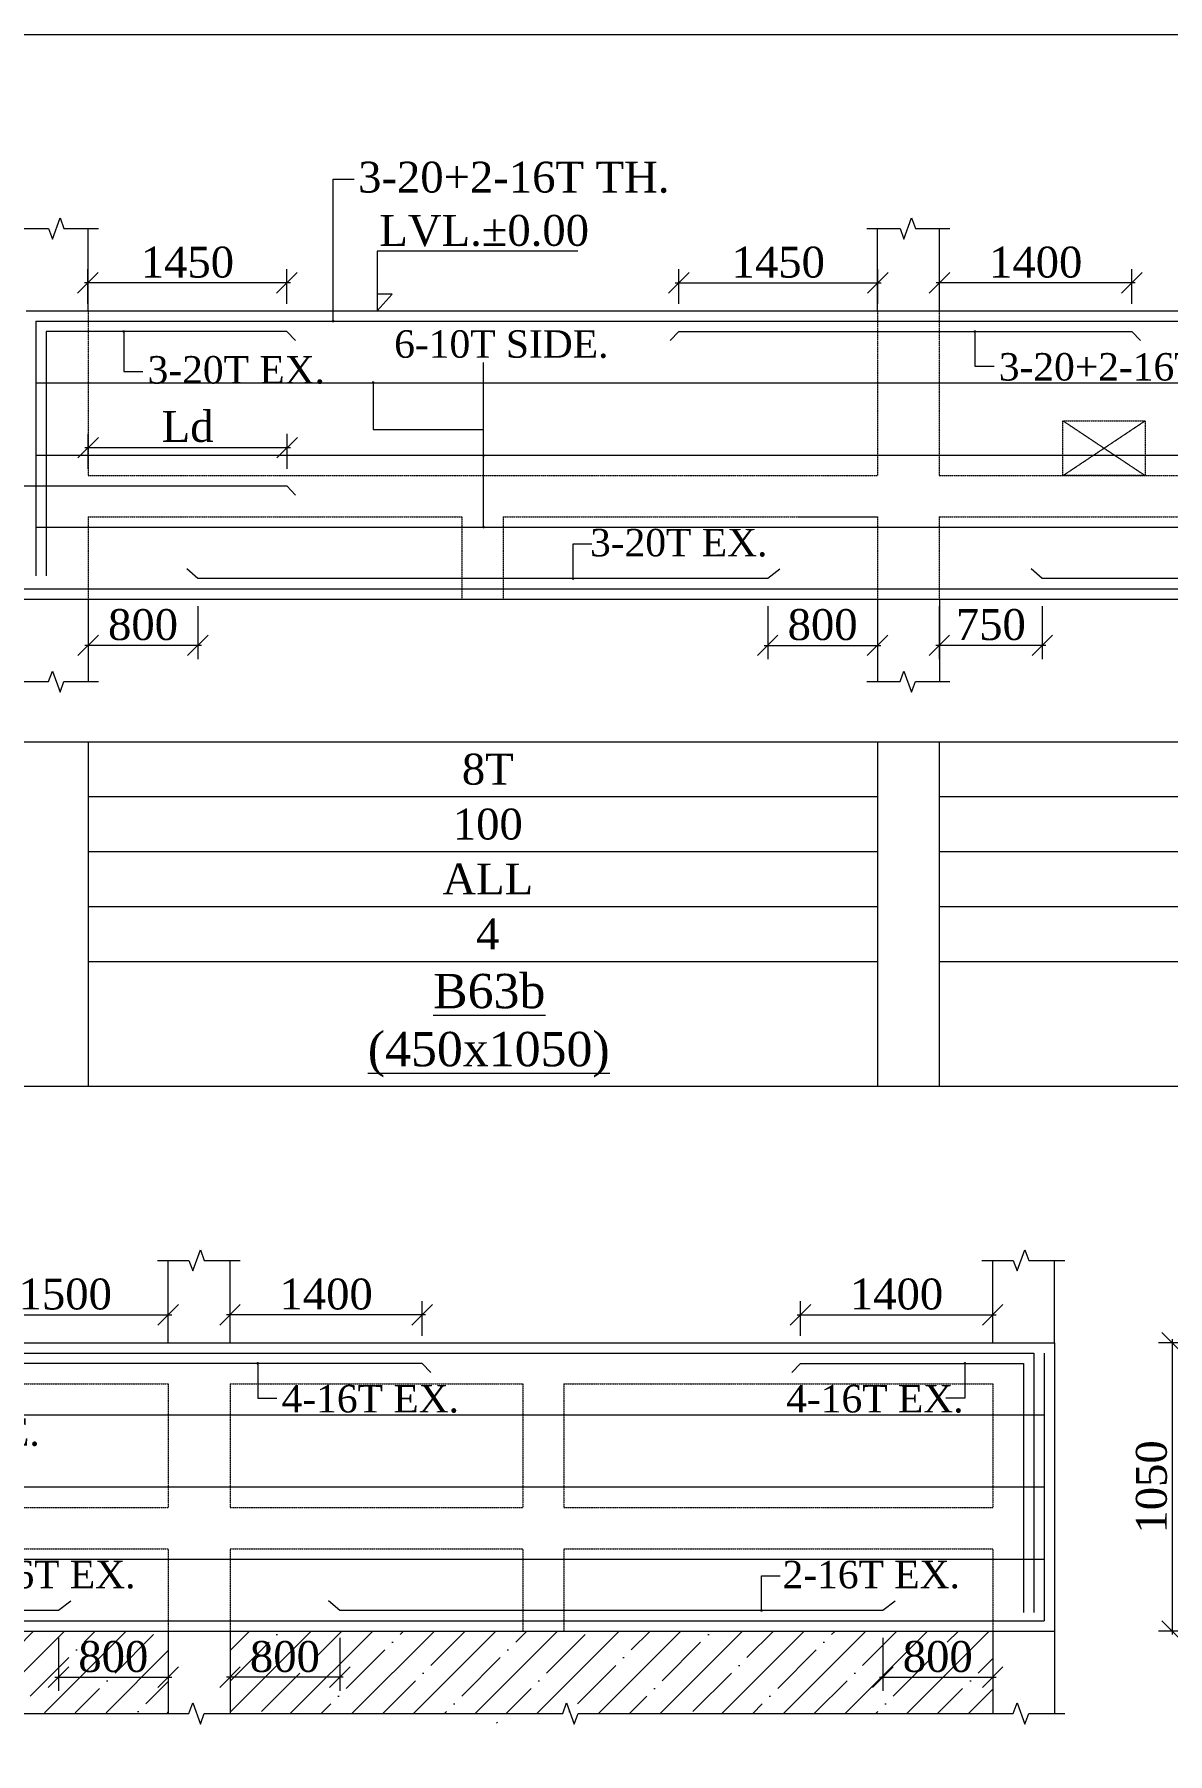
# Model space of a CAD drawing. Header units: millimetres. Extents: x 9781889 to 10654170, y -7852491 to -7608561.
# Drawn here: x 10208875 to 10217129, y -7772739 to -7760218 of the extents above; entities that cross this region are included whole.
import ezdxf
from ezdxf.enums import TextEntityAlignment as Align

# ---------------------------------------------------------------- set-up
doc = ezdxf.new("R2010")
doc.units = ezdxf.units.MM
doc.header["$LTSCALE"] = 10
doc.header["$PDMODE"] = 3
doc.linetypes.add('HIDDEN', pattern=[0.375, 0.25, -0.125])
for name, color, linetype, lineweight in [('LVL', 3, 'Continuous', 0), ('S-CUT OUT LINE', 9, 'Continuous', 0), ('S-DIM L.S.', 7, 'Continuous', 0), ('S-HATCH', 8, 'Continuous', 0), ('S-L.S.SECTION', 5, 'Continuous', 0), ('S-L.S.SLAB LINE', 252, 'HIDDEN', 0), ('S-L.S.STEEL', 1, 'Continuous', 9), ('S-L.S.STEEL 1', 6, 'Continuous', 0), ('S-SECTION MARK', 7, 'Continuous', 0), ('S-SHEET', 251, 'Continuous', 0), ('S-TEXT', 7, 'Continuous', 0), ('S-TEXT L.S. BEAM NO.', 30, 'Continuous', 0), ('S-TEXT. L.S.', 7, 'Continuous', 0)]:
    doc.layers.add(name, color=color, linetype=linetype, lineweight=lineweight)
doc.styles.add('135', font='arial.ttf', dxfattribs={"width": 0.8, "height": 135})
doc.styles.get("Standard").update_dxf_attribs({"font": 'arial.ttf'})
doc.styles.add('TEXT', font='times.ttf')
doc.dimstyles.new('75', dxfattribs={"dimtxt": 135, "dimasz": 90, "dimexe": 0.1, "dimexo": 0.03, "dimgap": 0.09, "dimtad": 1, "dimdec": 0, "dimzin": 0, "dimdsep": 46, "dimtxsty": '135', "dimblk": 'ARCHTICK', "dimcen": 0.09, "dimclrd": 256, "dimclre": 256, "dimclrt": 256, "dimadec": 0, "dimazin": 0, "dimtfac": 1, "dimtdec": 0, "dimtofl": 0, "dimtmove": 1, "dimatfit": 3, "dimldrblk": 'DOTSMALL', "dimfxl": 1, "dimtolj": 1, "dimtzin": 0, "dimlwd": -1, "dimlwe": -1, "dimarcsym": 0})
doc.dimstyles.new('SETU_1', dxfattribs={"dimtxt": 200, "dimasz": 150, "dimexe": 100, "dimexo": 50, "dimgap": 35, "dimtad": 1, "dimdec": 0, "dimzin": 0, "dimdsep": 46, "dimtxsty": 'Standard', "dimblk": 'OBLIQUE', "dimcen": 150, "dimdle": 25, "dimclrd": 256, "dimclre": 7, "dimclrt": 256, "dimadec": 0, "dimazin": 0, "dimtfac": 1, "dimtdec": 0, "dimtofl": 0, "dimtmove": 1, "dimatfit": 3, "dimfxl": 1, "dimtolj": 1, "dimtzin": 0, "dimlwd": -1, "dimlwe": 5, "dimarcsym": 1})
pattern_1 = [(45, (57338.40778614208, 15356.84795444924), (-224.5064030267288, 224.5064030267288), []), (45, (57562.91428614208, 15356.84795444924), (-224.5064030267288, 224.5064030267288), [396.875, -79.375, 0, -79.375])]

# ---------------------------------------------------------------- blocks, each defined once
blk = doc.blocks.new('_Oblique')
at = {"color": 0, "linetype": 'ByBlock', "lineweight": -2}
blk.add_line((-0.5, -0.5), (0.5, 0.5), dxfattribs=at)
blk = doc.blocks.new('*D612')
at = {"layer": 'Defpoints', "color": 0, "transparency": 16777216}
for p in [(10209264.27646076, -7762027.89475602), (10209264.27646076, -7762231.698379115, 0.0148120577035693), (10210714.27646076, -7762231.698379115, 0.0148120577035693)]:
    blk.add_point(p, dxfattribs=at)
at = {"layer": 'S-DIM L.S.', "color": 7, "lineweight": 5, "transparency": 16777216}
for p, q in [((10209264.27646076, -7762181.698379115), (10209264.27646076, -7761927.89475602)), ((10210714.27646076, -7762181.698379115), (10210714.27646076, -7761927.89475602))]:
    blk.add_line(p, q, dxfattribs=at)
at = {"layer": 'S-DIM L.S.', "transparency": 16777216}
blk.add_line((10210739.27646076, -7762027.89475602), (10209239.27646076, -7762027.89475602), dxfattribs=at)
at = {"layer": 'S-DIM L.S.', "transparency": 16777216, "xscale": 150, "yscale": 150, "zscale": 150, "rotation": 180}
blk.add_blockref('_Oblique', (10209264.27646076, -7762027.89475602), dxfattribs=at)
at = {"layer": 'S-DIM L.S.', "transparency": 16777216, "xscale": 150, "yscale": 150, "zscale": 150}
blk.add_blockref('_Oblique', (10210714.27646076, -7762027.89475602), dxfattribs=at)
at = {"layer": 'S-DIM L.S.', "transparency": 16777216, "insert": (10209989.27646076, -7761878.44810858), "char_height": 225, "attachment_point": 5, "style": 'TEXT'}
blk.add_mtext('\\A1;1450', dxfattribs=at)
blk = doc.blocks.new('*D613')
at = {"layer": 'Defpoints', "color": 0, "transparency": 16777216}
for p in [(10215468.05637044, -7762027.89475602), (10215468.05637044, -7762231.698379115, 0.0148120577035693), (10216868.05637044, -7762231.698379115, 0.0148120577035693)]:
    blk.add_point(p, dxfattribs=at)
at = {"layer": 'S-DIM L.S.', "color": 7, "lineweight": 5, "transparency": 16777216}
for p, q in [((10215468.05637044, -7762181.698379115), (10215468.05637044, -7761927.89475602)), ((10216868.05637044, -7762181.698379115), (10216868.05637044, -7761927.89475602))]:
    blk.add_line(p, q, dxfattribs=at)
at = {"layer": 'S-DIM L.S.', "transparency": 16777216}
blk.add_line((10216893.05637044, -7762027.89475602), (10215443.05637044, -7762027.89475602), dxfattribs=at)
at = {"layer": 'S-DIM L.S.', "transparency": 16777216, "xscale": 150, "yscale": 150, "zscale": 150, "rotation": 180}
blk.add_blockref('_Oblique', (10215468.05637044, -7762027.89475602), dxfattribs=at)
at = {"layer": 'S-DIM L.S.', "transparency": 16777216, "xscale": 150, "yscale": 150, "zscale": 150}
blk.add_blockref('_Oblique', (10216868.05637044, -7762027.89475602), dxfattribs=at)
at = {"layer": 'S-DIM L.S.', "transparency": 16777216, "insert": (10216168.05637044, -7761878.44810858), "char_height": 225, "attachment_point": 5, "style": 'TEXT'}
blk.add_mtext('\\A1;1400', dxfattribs=at)
blk = doc.blocks.new('*D614')
at = {"layer": 'Defpoints', "color": 0, "transparency": 16777216}
for p in [(10215018.00550567, -7762027.89475602), (10213568.00550567, -7762231.698379115, 0.0148120577035693), (10215018.00550567, -7762231.698379115, 0.0148120577035693)]:
    blk.add_point(p, dxfattribs=at)
at = {"layer": 'S-DIM L.S.', "color": 7, "lineweight": 5, "transparency": 16777216}
for p, q in [((10213568.00550567, -7762181.698379115), (10213568.00550567, -7761927.89475602)), ((10215018.00550567, -7762181.698379115), (10215018.00550567, -7761927.89475602))]:
    blk.add_line(p, q, dxfattribs=at)
at = {"layer": 'S-DIM L.S.', "transparency": 16777216}
blk.add_line((10213543.00550567, -7762027.89475602), (10215043.00550567, -7762027.89475602), dxfattribs=at)
at = {"layer": 'S-DIM L.S.', "transparency": 16777216, "xscale": 150, "yscale": 150, "zscale": 150, "rotation": 180}
blk.add_blockref('_Oblique', (10213568.00550567, -7762027.89475602), dxfattribs=at)
at = {"layer": 'S-DIM L.S.', "transparency": 16777216, "xscale": 150, "yscale": 150, "zscale": 150}
blk.add_blockref('_Oblique', (10215018.00550567, -7762027.89475602), dxfattribs=at)
at = {"layer": 'S-DIM L.S.', "transparency": 16777216, "insert": (10214293.00550567, -7761878.44810858), "char_height": 225, "attachment_point": 5, "style": 'TEXT'}
blk.add_mtext('\\A1;1450', dxfattribs=at)
blk = doc.blocks.new('*D618')
at = {"layer": 'Defpoints', "color": 0, "transparency": 16777216}
for p in [(10214216.06897102, -7764331.698390907, 0.01476447265749739), (10215016.19184804, -7764331.698389044, 0.01481205770356929), (10215016.19184804, -7764667.771131983)]:
    blk.add_point(p, dxfattribs=at)
at = {"layer": 'S-DIM L.S.', "color": 7, "lineweight": 5, "transparency": 16777216}
for p, q in [((10214216.06897102, -7764381.698390907), (10214216.06897102, -7764767.771131983)), ((10215016.19184804, -7764381.698389044), (10215016.19184804, -7764767.771131983))]:
    blk.add_line(p, q, dxfattribs=at)
at = {"layer": 'S-DIM L.S.', "transparency": 16777216}
blk.add_line((10214191.06897102, -7764667.771131983), (10215041.19184804, -7764667.771131983), dxfattribs=at)
at = {"layer": 'S-DIM L.S.', "transparency": 16777216, "xscale": 150, "yscale": 150, "zscale": 150, "rotation": 180}
blk.add_blockref('_Oblique', (10214216.06897102, -7764667.771131983), dxfattribs=at)
at = {"layer": 'S-DIM L.S.', "transparency": 16777216, "xscale": 150, "yscale": 150, "zscale": 150}
blk.add_blockref('_Oblique', (10215016.19184804, -7764667.771131983), dxfattribs=at)
at = {"layer": 'S-DIM L.S.', "transparency": 16777216, "insert": (10214616.13040953, -7764518.324484543), "char_height": 225, "attachment_point": 5, "style": 'TEXT'}
blk.add_mtext('\\A1;800', dxfattribs=at)
blk = doc.blocks.new('*D619')
at = {"layer": 'Defpoints', "color": 0, "transparency": 16777216}
for p in [(10209266.14098322, -7764331.698394631, 0.0148120577035693), (10210066.26386024, -7764331.698396494, 0.0147644726574974), (10209266.14098322, -7764667.77113757)]:
    blk.add_point(p, dxfattribs=at)
at = {"layer": 'S-DIM L.S.', "color": 7, "lineweight": 5, "transparency": 16777216}
for p, q in [((10209266.14098322, -7764381.698394631), (10209266.14098322, -7764767.77113757)), ((10210066.26386024, -7764381.698396494), (10210066.26386024, -7764767.77113757))]:
    blk.add_line(p, q, dxfattribs=at)
at = {"layer": 'S-DIM L.S.', "transparency": 16777216}
blk.add_line((10210091.26386024, -7764667.77113757), (10209241.14098322, -7764667.77113757), dxfattribs=at)
at = {"layer": 'S-DIM L.S.', "transparency": 16777216, "xscale": 150, "yscale": 150, "zscale": 150, "rotation": 180}
blk.add_blockref('_Oblique', (10209266.14098322, -7764667.77113757), dxfattribs=at)
at = {"layer": 'S-DIM L.S.', "transparency": 16777216, "xscale": 150, "yscale": 150, "zscale": 150}
blk.add_blockref('_Oblique', (10210066.26386024, -7764667.77113757), dxfattribs=at)
at = {"layer": 'S-DIM L.S.', "transparency": 16777216, "insert": (10209666.20242173, -7764518.32449013), "char_height": 225, "attachment_point": 5, "style": 'TEXT'}
blk.add_mtext('\\A1;800', dxfattribs=at)
blk = doc.blocks.new('*D608')
at = {"layer": 'Defpoints', "color": 0, "transparency": 16777216}
for p in [(10215466.19184852, -7764331.698400216, 0.0148120577035693), (10216216.31472554, -7764331.698402079, 0.0147644726574974), (10215466.19184852, -7764667.771143155)]:
    blk.add_point(p, dxfattribs=at)
at = {"layer": 'S-DIM L.S.', "color": 7, "lineweight": 5, "transparency": 16777216}
for p, q in [((10215466.19184852, -7764381.698400216), (10215466.19184852, -7764767.771143155)), ((10216216.31472554, -7764381.698402079), (10216216.31472554, -7764767.771143155))]:
    blk.add_line(p, q, dxfattribs=at)
at = {"layer": 'S-DIM L.S.', "transparency": 16777216}
blk.add_line((10216241.31472554, -7764667.771143155), (10215441.19184852, -7764667.771143155), dxfattribs=at)
at = {"layer": 'S-DIM L.S.', "transparency": 16777216, "xscale": 150, "yscale": 150, "zscale": 150, "rotation": 180}
blk.add_blockref('_Oblique', (10215466.19184852, -7764667.771143155), dxfattribs=at)
at = {"layer": 'S-DIM L.S.', "transparency": 16777216, "xscale": 150, "yscale": 150, "zscale": 150}
blk.add_blockref('_Oblique', (10216216.31472554, -7764667.771143155), dxfattribs=at)
at = {"layer": 'S-DIM L.S.', "transparency": 16777216, "insert": (10215841.25328703, -7764518.000054475), "char_height": 225, "attachment_point": 5, "style": 'TEXT'}
blk.add_mtext('\\A1;750', dxfattribs=at)
blk = doc.blocks.new('_ArchTick')
at = {"color": 0, "linetype": 'ByBlock', "const_width": 0.15}
blk.add_lwpolyline([(-0.5, -0.5), (0.5, 0.5)], dxfattribs=at)
blk = doc.blocks.new('*D632')
at = {"layer": 'Defpoints', "color": 0, "transparency": 16777216}
for p in [(10209849.74313682, -7769543.423468036), (10208349.74313682, -7769747.227091131, 0.0148120577035693), (10209849.74313682, -7769747.227091131, 0.0148120577035693)]:
    blk.add_point(p, dxfattribs=at)
at = {"layer": 'S-DIM L.S.', "color": 7, "lineweight": 5, "transparency": 16777216}
for p, q in [((10208349.74313682, -7769697.227091131), (10208349.74313682, -7769443.423468036)), ((10209849.74313682, -7769697.227091131), (10209849.74313682, -7769443.423468036))]:
    blk.add_line(p, q, dxfattribs=at)
at = {"layer": 'S-DIM L.S.', "transparency": 16777216}
blk.add_line((10208324.74313682, -7769543.423468036), (10209874.74313682, -7769543.423468036), dxfattribs=at)
at = {"layer": 'S-DIM L.S.', "transparency": 16777216, "xscale": 150, "yscale": 150, "zscale": 150, "rotation": 180}
blk.add_blockref('_Oblique', (10208349.74313682, -7769543.423468036), dxfattribs=at)
at = {"layer": 'S-DIM L.S.', "transparency": 16777216, "xscale": 150, "yscale": 150, "zscale": 150}
blk.add_blockref('_Oblique', (10209849.74313682, -7769543.423468036), dxfattribs=at)
at = {"layer": 'S-DIM L.S.', "transparency": 16777216, "insert": (10209099.74313682, -7769393.976820596), "char_height": 225, "attachment_point": 5, "style": 'TEXT'}
blk.add_mtext('\\A1;1500', dxfattribs=at)
blk = doc.blocks.new('*D633')
at = {"layer": 'Defpoints', "color": 0, "transparency": 16777216}
for p in [(10210299.79400159, -7769543.423468036), (10210299.79400159, -7769747.227091131, 0.0148120577035693), (10211699.79400159, -7769747.227091131, 0.0148120577035693)]:
    blk.add_point(p, dxfattribs=at)
at = {"layer": 'S-DIM L.S.', "color": 7, "lineweight": 5, "transparency": 16777216}
for p, q in [((10210299.79400159, -7769697.227091131), (10210299.79400159, -7769443.423468036)), ((10211699.79400159, -7769697.227091131), (10211699.79400159, -7769443.423468036))]:
    blk.add_line(p, q, dxfattribs=at)
at = {"layer": 'S-DIM L.S.', "transparency": 16777216}
blk.add_line((10211724.79400159, -7769543.423468036), (10210274.79400159, -7769543.423468036), dxfattribs=at)
at = {"layer": 'S-DIM L.S.', "transparency": 16777216, "xscale": 150, "yscale": 150, "zscale": 150, "rotation": 180}
blk.add_blockref('_Oblique', (10210299.79400159, -7769543.423468036), dxfattribs=at)
at = {"layer": 'S-DIM L.S.', "transparency": 16777216, "xscale": 150, "yscale": 150, "zscale": 150}
blk.add_blockref('_Oblique', (10211699.79400159, -7769543.423468036), dxfattribs=at)
at = {"layer": 'S-DIM L.S.', "transparency": 16777216, "insert": (10210999.79400159, -7769393.976820596), "char_height": 225, "attachment_point": 5, "style": 'TEXT'}
blk.add_mtext('\\A1;1400', dxfattribs=at)
blk = doc.blocks.new('*D640')
at = {"layer": 'Defpoints', "color": 0, "transparency": 16777216}
for p in [(10215854.69227196, -7769543.423468036), (10214454.69227196, -7769747.227091131, 0.0148120577035693), (10215854.69227196, -7769747.227091131, 0.0148120577035693)]:
    blk.add_point(p, dxfattribs=at)
at = {"layer": 'S-DIM L.S.', "color": 7, "lineweight": 5, "transparency": 16777216}
for p, q in [((10214454.69227196, -7769697.227091131), (10214454.69227196, -7769443.423468036)), ((10215854.69227196, -7769697.227091131), (10215854.69227196, -7769443.423468036))]:
    blk.add_line(p, q, dxfattribs=at)
at = {"layer": 'S-DIM L.S.', "transparency": 16777216}
blk.add_line((10214429.69227196, -7769543.423468036), (10215879.69227196, -7769543.423468036), dxfattribs=at)
at = {"layer": 'S-DIM L.S.', "transparency": 16777216, "xscale": 150, "yscale": 150, "zscale": 150, "rotation": 180}
blk.add_blockref('_Oblique', (10214454.69227196, -7769543.423468036), dxfattribs=at)
at = {"layer": 'S-DIM L.S.', "transparency": 16777216, "xscale": 150, "yscale": 150, "zscale": 150}
blk.add_blockref('_Oblique', (10215854.69227196, -7769543.423468036), dxfattribs=at)
at = {"layer": 'S-DIM L.S.', "transparency": 16777216, "insert": (10215154.69227196, -7769393.976820596), "char_height": 225, "attachment_point": 5, "style": 'TEXT'}
blk.add_mtext('\\A1;1400', dxfattribs=at)
blk = doc.blocks.new('*D641')
at = {"layer": 'Defpoints', "color": 0, "transparency": 16777216}
for p in [(10217336.81422288, -7769747.227223383), (10217161.66425802, -7771847.227218911), (10217337.01768324, -7771847.227218911, -6.212370369849637e-05)]:
    blk.add_point(p, dxfattribs=at)
at = {"layer": 'S-DIM L.S.', "color": 7, "lineweight": 5, "transparency": 16777216}
for p, q in [((10217286.81422288, -7769747.227223383), (10217061.66425802, -7769747.227223383)), ((10217287.01768324, -7771847.227218911), (10217061.66425802, -7771847.227218911))]:
    blk.add_line(p, q, dxfattribs=at)
at = {"layer": 'S-DIM L.S.', "transparency": 16777216}
blk.add_line((10217161.66425802, -7769722.227223383), (10217161.66425802, -7771872.227218911), dxfattribs=at)
at = {"layer": 'S-DIM L.S.', "transparency": 16777216, "xscale": 150, "yscale": 150, "zscale": 150}
for p, rotation in [((10217161.66425802, -7769747.227223383), 90), ((10217161.66425802, -7771847.227218911), 270)]:
    blk.add_blockref('_Oblique', p, dxfattribs=dict(at, rotation=rotation))
at = {"layer": 'S-DIM L.S.', "transparency": 16777216, "insert": (10217012.21761058, -7770797.227221148), "char_height": 225, "attachment_point": 5, "rotation": 90, "style": 'TEXT'}
blk.add_mtext('\\A1;1050', dxfattribs=at)
blk = doc.blocks.new('*D1196')
at = {"layer": 'Defpoints', "color": 0, "transparency": 16777216}
for p in [(10215054.62025975, -7771847.227088523, 0.0147644726574974), (10215854.74313678, -7771847.22708666, 0.0148120577035693), (10215854.74313678, -7772183.299829599)]:
    blk.add_point(p, dxfattribs=at)
at = {"layer": 'S-DIM L.S.', "color": 7, "lineweight": 5, "transparency": 16777216}
for p, q in [((10215054.62025975, -7771897.227088523), (10215054.62025975, -7772283.299829599)), ((10215854.74313678, -7771897.22708666), (10215854.74313678, -7772283.299829599))]:
    blk.add_line(p, q, dxfattribs=at)
at = {"layer": 'S-DIM L.S.', "transparency": 16777216}
blk.add_line((10215029.62025975, -7772183.299829599), (10215879.74313678, -7772183.299829599), dxfattribs=at)
at = {"layer": 'S-DIM L.S.', "transparency": 16777216, "xscale": 150, "yscale": 150, "zscale": 150, "rotation": 180}
blk.add_blockref('_Oblique', (10215054.62025975, -7772183.299829599), dxfattribs=at)
at = {"layer": 'S-DIM L.S.', "transparency": 16777216, "xscale": 150, "yscale": 150, "zscale": 150}
blk.add_blockref('_Oblique', (10215854.74313678, -7772183.299829599), dxfattribs=at)
at = {"layer": 'S-DIM L.S.', "transparency": 16777216, "insert": (10215454.68169826, -7772033.853182159), "char_height": 225, "attachment_point": 5, "style": 'TEXT'}
blk.add_mtext('\\A1;800', dxfattribs=at)
blk = doc.blocks.new('*D1197')
at = {"layer": 'Defpoints', "color": 0, "transparency": 16777216}
for p in [(10210299.74313682, -7771847.227082943, 0.0148120577035693), (10211099.86601385, -7771847.227084805, 0.0147644726574974), (10210299.74313682, -7772183.299825882)]:
    blk.add_point(p, dxfattribs=at)
at = {"layer": 'S-DIM L.S.', "color": 7, "lineweight": 5, "transparency": 16777216}
for p, q in [((10210299.74313682, -7771897.227082943), (10210299.74313682, -7772283.299825882)), ((10211099.86601385, -7771897.227084805), (10211099.86601385, -7772283.299825882))]:
    blk.add_line(p, q, dxfattribs=at)
at = {"layer": 'S-DIM L.S.', "transparency": 16777216}
blk.add_line((10211124.86601385, -7772183.299825882), (10210274.74313682, -7772183.299825882), dxfattribs=at)
at = {"layer": 'S-DIM L.S.', "transparency": 16777216, "xscale": 150, "yscale": 150, "zscale": 150, "rotation": 180}
blk.add_blockref('_Oblique', (10210299.74313682, -7772183.299825882), dxfattribs=at)
at = {"layer": 'S-DIM L.S.', "transparency": 16777216, "xscale": 150, "yscale": 150, "zscale": 150}
blk.add_blockref('_Oblique', (10211099.86601385, -7772183.299825882), dxfattribs=at)
at = {"layer": 'S-DIM L.S.', "transparency": 16777216, "insert": (10210699.80457533, -7772033.853178442), "char_height": 225, "attachment_point": 5, "style": 'TEXT'}
blk.add_mtext('\\A1;800', dxfattribs=at)
blk = doc.blocks.new('*D1198')
at = {"layer": 'Defpoints', "color": 0, "transparency": 16777216}
for p in [(10209049.62025975, -7771847.227088523, 0.0147644726574974), (10209849.74313677, -7771847.22708666, 0.0148120577035693), (10209849.74313677, -7772183.299829599)]:
    blk.add_point(p, dxfattribs=at)
at = {"layer": 'S-DIM L.S.', "color": 7, "lineweight": 5, "transparency": 16777216}
for p, q in [((10209049.62025975, -7771897.227088523), (10209049.62025975, -7772283.299829599)), ((10209849.74313677, -7771897.22708666), (10209849.74313677, -7772283.299829599))]:
    blk.add_line(p, q, dxfattribs=at)
at = {"layer": 'S-DIM L.S.', "transparency": 16777216}
blk.add_line((10209024.62025975, -7772183.299829599), (10209874.74313677, -7772183.299829599), dxfattribs=at)
at = {"layer": 'S-DIM L.S.', "transparency": 16777216, "xscale": 150, "yscale": 150, "zscale": 150, "rotation": 180}
blk.add_blockref('_Oblique', (10209049.62025975, -7772183.299829599), dxfattribs=at)
at = {"layer": 'S-DIM L.S.', "transparency": 16777216, "xscale": 150, "yscale": 150, "zscale": 150}
blk.add_blockref('_Oblique', (10209849.74313677, -7772183.299829599), dxfattribs=at)
at = {"layer": 'S-DIM L.S.', "transparency": 16777216, "insert": (10209449.68169826, -7772033.853182159), "char_height": 225, "attachment_point": 5, "style": 'TEXT'}
blk.add_mtext('\\A1;800', dxfattribs=at)
blk = doc.blocks.new('*D1342')
at = {"layer": 'Defpoints', "color": 0, "transparency": 16777216}
for p in [(10210716.19184805, -7763227.89477252), (10209266.19184805, -7763431.698395615, 0.0148120577035693), (10210716.19184805, -7763431.698395615, 0.0148120577035693)]:
    blk.add_point(p, dxfattribs=at)
at = {"layer": 'S-DIM L.S.', "transparency": 16777216}
blk.add_line((10209241.19184805, -7763227.89477252), (10210741.19184805, -7763227.89477252), dxfattribs=at)
at = {"layer": 'S-DIM L.S.', "color": 7, "lineweight": 5, "transparency": 16777216}
for p, q in [((10209266.19184805, -7763381.698395615), (10209266.19184805, -7763127.89477252)), ((10210716.19184805, -7763381.698395615), (10210716.19184805, -7763127.89477252))]:
    blk.add_line(p, q, dxfattribs=at)
at = {"layer": 'S-DIM L.S.', "transparency": 16777216, "xscale": 150, "yscale": 150, "zscale": 150, "rotation": 180}
blk.add_blockref('_Oblique', (10209266.19184805, -7763227.89477252), dxfattribs=at)
at = {"layer": 'S-DIM L.S.', "transparency": 16777216, "xscale": 150, "yscale": 150, "zscale": 150}
blk.add_blockref('_Oblique', (10210716.19184805, -7763227.89477252), dxfattribs=at)
at = {"layer": 'S-DIM L.S.', "transparency": 16777216, "insert": (10209991.19184805, -7763075.284822989), "char_height": 225, "attachment_point": 5, "style": 'TEXT'}
blk.add_mtext('\\A1;Ld', dxfattribs=at)

msp = doc.modelspace()

# ---------------------------------------------------------------- hatches: boundary and pattern name
at = {"layer": 'S-HATCH'}
h = msp.add_hatch(dxfattribs=at)
h.set_pattern_fill('ANSI35', color=256, scale=50)
h.set_pattern_definition(pattern_1)
h.paths.add_polyline_path([(10209849.74313682, -7772447.227089084), (10207360.48155696, -7772447.227097466), (10207332.51125131, -7772524.074879824), (10207276.57064002, -7772370.379315107), (10207248.60033531, -7772447.227097466), (10203969.79400159, -7772451.030720747), (10203969.79400159, -7771851.03072112), (10209849.74313682, -7771847.227095044)])
h.paths.add_polyline_path([(10205447.7707081, -7772447.227097466), (10206224.72636779, -7772447.227097466), (10206224.72636779, -7772442.226647393), (10205447.7707081, -7772442.226647393)], flags=16)
h.paths.add_polyline_path([(10208757.71988625, -7772447.227093263), (10209534.67554595, -7772447.227093263), (10209534.67554481, -7772442.226641805), (10208757.71988511, -7772442.226641805)], flags=17)
h = msp.add_hatch(dxfattribs=at)
h.set_pattern_fill('ANSI35', color=256, scale=50)
h.set_pattern_definition(pattern_1)
h.paths.add_polyline_path([(10215854.74313678, -7772447.22708629), (10212270.43073397, -7772447.227091878), (10212242.46042833, -7772524.074874236), (10212186.51981704, -7772370.379309519), (10212158.54951233, -7772447.227091878), (10210299.74313682, -7772447.227089084), (10210299.74313682, -7771847.227095044), (10215854.74313678, -7771847.227097838)])

# ---------------------------------------------------------------- linework, layer by layer
at = {"layer": 'LVL', "linetype": 'Continuous', "elevation": 0.001263530743068989}
msp.add_lwpolyline([(10212833.32750799, -7761796.684555463), (10211372.11130093, -7761796.684555463), (10211372.11130093, -7762231.69839588), (10211480.25082836, -7762109.615214641), (10211372.11130093, -7762109.615214641)], dxfattribs=at)
at = {"layer": 'S-CUT OUT LINE', "color": 5}
for points, elevation in [([(10208735.88698768, -7761631.698390665), (10208978.52184872, -7761631.698390665), (10209006.49215343, -7761708.546173023), (10209062.43276472, -7761554.850608306), (10209090.40307036, -7761631.698390665), (10209341.1409834, -7761631.698394382)], 0.001555462171079053), ([(10214937.90410461, -7761631.698396252), (10215180.53896564, -7761631.698396252), (10215208.50927036, -7761708.546178611), (10215264.44988164, -7761554.850613894), (10215292.42018729, -7761631.698396252), (10215543.15810033, -7761631.69839997)], 0.001410267418811762), ([(10208735.88698768, -7764931.698390541), (10208978.52184872, -7764931.698390541), (10209006.49215343, -7764854.850608182), (10209062.43276472, -7765008.546172899), (10209090.40307036, -7764931.698390541), (10209341.1409834, -7764931.698394259)], 0.001522832873844553), ([(10214937.90410461, -7764931.698399846), (10215180.53896564, -7764931.698399846), (10215208.50927036, -7764854.850617488), (10215264.44988164, -7765008.546182205), (10215292.42018729, -7764931.698399846), (10215543.15810033, -7764931.698403564)], 0.001377638121577262), ([(10209771.45539339, -7769147.227091503), (10210000.07338472, -7769147.227091503), (10210028.04368943, -7769224.074873862), (10210083.98430072, -7769070.379309145), (10210111.95460636, -7769147.227091503), (10210374.74313701, -7769147.227091503)], 0.001517706696132587), ([(10215776.45539334, -7769147.227085915), (10216005.07338467, -7769147.227085915), (10216033.04368939, -7769224.074868274), (10216088.98430067, -7769070.379303557), (10216116.95460632, -7769147.227085915), (10216379.74313696, -7769147.227085915)], 0.00160892011642914), ([(10203969.79400159, -7772447.227097466), (10207248.60033531, -7772447.227097466), (10207276.57064002, -7772370.379315107), (10207332.51125131, -7772524.074879824), (10207360.48155696, -7772447.227097466), (10209849.74313682, -7772447.227091878)], 0.00161459512014652), ([(10209771.45539339, -7772447.22708257), (10210000.07338472, -7772447.22708257), (10210028.04368943, -7772370.379300212), (10210083.98430072, -7772524.074864929), (10210111.95460636, -7772447.22708257), (10210374.74313701, -7772447.22708257)], 0.001517706696132587), ([(10210299.74313682, -7772447.227091878), (10212723.5481518, -7772447.227091878), (10212751.51845651, -7772370.379309519), (10212807.4590678, -7772524.074874236), (10212835.42937344, -7772447.227091878), (10215854.74313678, -7772447.22708629)], 0.001600319586416191), ([(10215776.45539334, -7772447.227088158), (10216005.07338467, -7772447.227088158), (10216033.04368939, -7772370.379305799), (10216088.98430067, -7772524.074870517), (10216116.95460632, -7772447.227088158), (10216379.74313696, -7772447.227088158)], 0.00160892011642914)]:
    msp.add_lwpolyline(points, dxfattribs=dict(at, elevation=elevation))
at = {"layer": 'S-L.S.SECTION'}
for p, q in [((10209266.14098322, -7762231.69839401, 0.001371701728240423), (10209266.14098322, -7761631.698394382, 0.001371701611825123)), ((10215016.19184804, -7762231.69839588, 0.001297147709816063), (10215016.19184804, -7761631.698396252, 0.001297147593400763)), ((10215468.15810014, -7762231.698399598, 0.001226506975973132), (10215468.15810014, -7761631.69839997, 0.001226506859557833)), ((10208814.22559594, -7762231.698398347, 0.001401353642409004), (10230729.22559545, -7762231.698389571, 0.001186528650539698)), ((10203519.74313679, -7764331.698400468, 0.001453253580874558), (10230729.22559641, -7764331.698389571, 0.001186528650539698)), ((10209266.14098322, -7764331.698394631, 0.001339072431005923), (10209266.14098322, -7764931.698394259, 0.001339072314590623)), ((10215016.19184804, -7764331.698400219, 0.001264518412581562), (10215016.19184804, -7764931.698399846, 0.001264518296166262)), ((10215468.15810054, -7764331.69839568, 0.001252597720591664), (10215468.15810014, -7764931.698403564, 0.001193877562323332)), ((10209849.74313682, -7769747.227091131, 0.001404586987136887), (10209849.74313682, -7769147.227091503, 0.001404586870721587)), ((10210299.74313682, -7769747.227091131, 0.001400127170457307), (10210299.74313682, -7769147.227091503, 0.001400127054042007)), ((10215854.74313678, -7769747.227085543, 0.001495800407433441), (10215854.74313678, -7769147.227085915, 0.001495800291018141)), ((10216304.74313678, -7769747.227085543, 0.001491340590753861), (10216304.74313678, -7769147.227085915, 0.001491340474338561)), ((10203519.74313678, -7769747.227085543, 0.001485457548001321), (10216304.74313678, -7769747.227085543, 0.001495389832838255)), ((10216304.74313678, -7769747.227085543, 0.001376865548515487), (10216304.74313678, -7771847.227097837, 0.001376865548515487)), ((10203519.74313679, -7771847.22708666, 0.001485457548001321), (10216304.74313678, -7771847.22708666, 0.001495389832838255)), ((10209849.74313682, -7771847.227082943, 0.001404586987136887), (10209849.74313682, -7772447.22708257, 0.001404586870721587)), ((10210299.74313682, -7771847.227082943, 0.001400127170457307), (10210299.74313682, -7772447.22708257, 0.001400127054042007)), ((10215854.74313678, -7771847.227088531, 0.001495800407433441), (10215854.74313678, -7772447.227088158, 0.001495800291018141)), ((10216304.74313678, -7771847.227088531, 0.001491340590753861), (10216304.74313678, -7772447.227088158, 0.001491340474338561))]:
    msp.add_line(p, q, dxfattribs=at)
at = {"layer": 'S-L.S.SLAB LINE', "ltscale": 0.3}
for p, q in [((10209266.19184804, -7762231.698398164, 0.001301523989713276), (10209266.19184804, -7763431.698395614, 0.001281130678995408)), ((10215016.19184804, -7762231.698395862, 0.001301226372042788), (10215016.19184804, -7763431.698395617, 0.001280833061293548)), ((10215466.19184804, -7762231.698395682, 0.001297124417995922), (10215466.19184804, -7763431.698395617, 0.001297124417995922)), ((10216366.19184804, -7763031.698395617, 0.001297124417995922), (10216966.19184804, -7763431.698395617, 0.001297124417995922)), ((10216366.19184804, -7763431.698395617, 0.001297124417995922), (10216966.19184804, -7763031.698395617, 0.001297124417995922)), ((10209266.19184804, -7763431.698395619, 0.001281130678995351), (10215016.19184804, -7763431.698395617, 0.001280833061293564)), ((10215466.19184804, -7763431.698395622, 0.001297124417995923), (10221021.19184831, -7763431.698395622, 0.001286169866981289)), ((10209266.19184804, -7763731.698395614, 0.001275722880993315), (10211989.22555146, -7763731.698395615, 0.001278142914591247)), ((10209266.19184804, -7763731.698395615, 0.001275692462785868), (10209266.19184804, -7764331.698400219, 0.001264816030283354)), ((10211989.22555146, -7763731.698395615, 0.001346333196527517), (10211989.22555146, -7764331.698394631, 0.001335456764126298)), ((10212289.22555146, -7763731.698395615, 0.001346333196628813), (10212289.22555146, -7764331.698400219, 0.0013354567641263)), ((10212289.22555146, -7763731.698395616, 0.001278409532693871), (10215016.19184804, -7763731.698396801, 0.001363474188025339)), ((10214440.54564569, -7763731.698395617, 0.001280321468966055), (10215016.19184804, -7763731.698395617, 0.001280833061293565)), ((10215016.19184804, -7763731.698395616, 0.001275394845084041), (10215016.19184804, -7764331.698400219, 0.001264518412581562)), ((10215466.19184804, -7763731.698395617, 0.001297124417995922), (10215466.19184804, -7764331.698395677, 0.001297124417995922)), ((10215466.19184804, -7763731.698395618, 0.0012812329884475), (10218091.7255518, -7763731.698395617, 0.001283566371162385)), ((10207059.74313678, -7770047.227091131, 0.001549036546273973), (10209849.74313677, -7770047.227091131, 0.00159859366201371)), ((10209849.74313677, -7770047.22709672, 0.001385702773355432), (10209849.74313677, -7770947.22708666, 0.001385702773355432)), ((10210299.74313678, -7770047.227091132, 0.001543796120363065), (10212432.31629908, -7770047.227091132, 0.001573961326400288)), ((10210299.74313678, -7770047.22709672, 0.001385714145467951), (10210299.74313678, -7770947.227086661, 0.001385714145467951)), ((10212432.31629908, -7770047.22709672, 0.001481205770355838), (10212432.31629908, -7770947.227086661, 0.001481205770355838)), ((10212732.31629909, -7770047.227091132, 0.001577985142835154), (10215854.74313678, -7770047.227091132, 0.001630493307470647)), ((10212732.31629909, -7770047.22709672, 0.001481205770355838), (10212732.31629909, -7770947.227086661, 0.001481205770355838)), ((10215854.74313678, -7770047.22709672, 0.001376854176402968), (10215854.74313678, -7770947.22708666, 0.001376854176402968)), ((10207059.74313678, -7770947.22708666, 0.001488207668323786), (10209849.74313677, -7770947.22708666, 0.001490375136035558)), ((10210299.74313678, -7770947.22708666, 0.001490724727601976), (10212432.31629908, -7770947.227086661, 0.001492381460029325)), ((10212732.31629909, -7770947.227086661, 0.001492614521073603), (10215854.74313678, -7770947.22708666, 0.00149504024127184)), ((10207059.74313678, -7771247.22708666, 0.001488207668323786), (10209849.74313677, -7771247.22708666, 0.001490375136035558)), ((10209849.74313677, -7771247.22708666, 0.001385702773355432), (10209849.74313677, -7771847.227097837, 0.001385702773355432)), ((10210299.74313678, -7771247.22708666, 0.001490724727601976), (10212432.31629908, -7771247.22708666, 0.001492381460029325)), ((10210299.74313678, -7771247.22708666, 0.001385714145467951), (10210299.74313678, -7771847.227097837, 0.001385714145467951)), ((10212432.31629908, -7771247.22708666, 0.001481205770355838), (10212432.31629908, -7771847.227097837, 0.001481205770355838)), ((10212732.31629909, -7771247.22708666, 0.001492614521073603), (10215854.74313678, -7771247.22708666, 0.00149504024127184)), ((10212732.31629909, -7771247.22708666, 0.001481205770355838), (10212732.31629909, -7771847.227097837, 0.001481205770355838)), ((10215854.74313678, -7771247.22708666, 0.001376854176402968), (10215854.74313678, -7771847.227097837, 0.001376854176402968))]:
    msp.add_line(p, q, dxfattribs=at)
at = {"layer": 'S-L.S.SLAB LINE', "ltscale": 0.3, "elevation": 0.001297124417995922}
msp.add_lwpolyline([(10216366.19184804, -7763031.698395617), (10216966.19184804, -7763031.698395617), (10216966.19184804, -7763431.698395617), (10216366.19184804, -7763431.698395617)], close=True, dxfattribs=at)
at = {"layer": 'S-L.S.STEEL'}
for p, q in [((10208885.34098553, -7762306.698396998, 0.001294162837948589), (10208885.34098553, -7764161.344168844, 0.001261533540714089)), ((10208885.34098553, -7762306.698398317, 0.001400656523404531), (10230579.22559594, -7762306.698389631, 0.00118799904746797)), ((10208960.34098553, -7762381.698380311, 0.001294162837948589), (10208960.34098553, -7764161.344168844, 0.001261533540714089)), ((10210714.27646076, -7762381.69838135, 0.001804305850305569), (10210777.46935544, -7762448.550535561, -0.0001530482213066308)), ((10213568.00550567, -7762381.69838135, 0.001804305850305569), (10213504.81261099, -7762448.550535561, -0.0001530482213066308)), ((10203665.64851806, -7763506.698396731, 0.001337217424320205), (10210714.27646076, -7763506.698396727, 0.00127195344795644)), ((10210714.27646252, -7763506.698398588, 0.001364415313566725), (10210777.4693572, -7763573.550552798, -0.0005929387580454752)), ((10203590.64851806, -7764256.698395375, 0.001457040856427537), (10230654.22559641, -7764256.698395373, 0.00131431999460461)), ((10203669.74313678, -7769822.227086661, 0.001481114230141602), (10216154.74313678, -7769822.227086661, 0.001491710088967199)), ((10216154.74313678, -7769822.227086661, 0.001376865548515487), (10216154.74313678, -7771712.765429149, 0.001376865548515487)), ((10216229.74313678, -7769823.539473472, 0.001376865548515487), (10216229.74313678, -7771772.227087405, 0.001376865548515487)), ((10211699.79400159, -7769897.227093366, 0.001491669542329113), (10211762.98689628, -7769964.079247576, -0.0004656845292830867)), ((10214454.69227196, -7769897.227093366, 0.001502316598817036), (10214391.49937728, -7769964.079247576, -0.0004550374727951642)), ((10214454.69227196, -7769897.227091503, 0.001409854733254336), (10216079.74313678, -7769897.227092462, 0.001445767185275116)), ((10216079.74313678, -7769897.227092462, 0.001376865548515487), (10216079.74313678, -7771712.765429149, 0.001376865548515487)), ((10203594.74313679, -7771772.227087405, 0.00148142470578146), (10216229.74313678, -7771772.227087405, 0.00149206397152818))]:
    msp.add_line(p, q, dxfattribs=at)
for points, elevation in [([(10214305.56897078, -7764113.485877654), (10214216.06897102, -7764181.698394259), (10210066.26385931, -7764181.698399846), (10209984.26385984, -7764110.985883762)], -0.01307151611151656), ([(10220358.60271916, -7764113.485883238), (10220269.10271939, -7764181.698399844), (10216216.31472461, -7764181.698405432), (10216134.31472514, -7764110.985889347)], -0.01314609342176913), ([(10209139.12025952, -7771629.01457527), (10209049.62025975, -7771697.227091876), (10204769.91687769, -7771697.227091876), (10204687.91687821, -7771626.514575792)], -0.01186460919875674), ([(10215144.12025952, -7771629.01457527), (10215054.62025975, -7771697.227091876), (10211099.86601291, -7771697.227088158), (10211017.86601344, -7771626.514572074)], -0.01187345779570921)]:
    msp.add_lwpolyline(points, dxfattribs=dict(at, elevation=elevation))
for points in [[(10210714.27646076, -7762381.69837949, 0.001711843984664456), (10208960.34098553, -7762381.698380311, 0.001742562400683941)], [(10213568.00550567, -7762381.69837949, 0.001711843984664456), (10216868.05637044, -7762381.698381352, 0.001781523836270453), (10216931.24926513, -7762448.550535564, -0.0001758302353646558)], [(10211699.79400159, -7769897.227091503, 0.001399207676766413), (10208349.74313682, -7769897.227093366, 0.001468887528404287), (10208286.55024214, -7769964.079247576, -0.0004884665432079133)]]:
    msp.add_polyline3d(points, dxfattribs=at)
at = {"layer": 'S-L.S.STEEL 1'}
for p, q in [((10208885.34098553, -7762756.698397074, 0.001370185174911821), (10230654.22559605, -7762756.698397074, 0.001370185174911821)), ((10208885.34098553, -7763281.698397074, 0.001370185174912111), (10230654.22559617, -7763281.698397074, 0.001370185174912111)), ((10208885.34098553, -7763806.698397075, 0.001370185174912401), (10230654.2255963, -7763806.698397076, 0.001370185174912401)), ((10203594.74313678, -7770272.227085626, 0.001491037083611528), (10216229.74313678, -7770272.227085626, 0.001491037083611528)), ((10203594.74313679, -7770797.227085625, 0.001491037083611819), (10216229.74313678, -7770797.227085628, 0.001491037083611819)), ((10203594.74313679, -7771322.227085628, 0.001491037083612109), (10216229.74313677, -7771322.227085628, 0.001491037083612109))]:
    msp.add_line(p, q, dxfattribs=at)
at = {"layer": 'S-SHEET'}
for p, q in [((10203519.74313679, -7765369.672452891, 0.0014812057703569), (10230729.22559594, -7765369.672451021, -0.0007196964762837912)), ((10209266.14098322, -7765369.672451021, 0.0013680860613608), (10209266.14098322, -7767878.959853055, 0.0013680860613608)), ((10215016.14098322, -7765369.672451021, 0.0013680860613608), (10215016.14098322, -7767878.959853055, 0.0013680860613608)), ((10215466.14098322, -7765369.672451021, 0.0013680860613608), (10215466.14098322, -7767878.959853055, 0.0013680860613608)), ((10209266.14098322, -7765769.672449531, 0.001323652712458511), (10215016.14098322, -7765769.672449531, 0.001277454841228255)), ((10215466.14098322, -7765769.672449531, 0.001273839355653713), (10221021.14098322, -7765769.672449531, 0.001229208194839092)), ((10209266.14098322, -7766169.672449904, 0.001323652712458511), (10215016.14098322, -7766169.672449904, 0.001277454841228255)), ((10215466.14098322, -7766169.672449904, 0.001273839355653713), (10221021.14098322, -7766169.672449904, 0.001229208194839092)), ((10209266.14098322, -7766569.672450276, 0.001323652712458511), (10215016.14098322, -7766569.672450276, 0.001277454841228255)), ((10215466.14098322, -7766569.672450276, 0.001273839355653713), (10221021.14098322, -7766569.672450276, 0.001229208194839092)), ((10209266.14098322, -7766969.672450649, 0.001323652712458511), (10215016.14098322, -7766969.672450649, 0.001277454841228255)), ((10215466.14098322, -7766969.672450649, 0.001273839355653713), (10221021.14098322, -7766969.672450649, 0.001229208194839092)), ((10201466.62011156, -7767878.959992761), (10252800.77670043, -7767878.959992761)), ((10203519.74313679, -7767878.959854925, 0.0015661641550577), (10230729.22559594, -7767878.959853055, -0.0006347380915829913))]:
    msp.add_line(p, q, dxfattribs=at)
msp.add_lwpolyline([(10201466.62011156, -7760218.129693165), (10252800.77670043, -7760218.129693165), (10252800.77670043, -7801877.659525417), (10201466.62011156, -7801877.659525417)], close=True, dxfattribs=at)

# ---------------------------------------------------------------- texts
at = {"layer": 'LVL', "style": 'TEXT'}
msp.add_text('LVL.%%P0.00', height=225, dxfattribs=at).set_placement((10211387.88211685, -7761758.248709084, 0.006779681892858544))
at = {"layer": 'S-L.S.STEEL 1', "style": 'TEXT'}
for p in [(10211495.58991502, -7762573.115316704, 0.004262463637947547), (10207353.23716704, -7770497.135498985, 0.004383315546647254)]:
    msp.add_text('6-10T SIDE.', height=199.9999999994716, dxfattribs=at).set_placement(p)
at = {"layer": 'S-TEXT', "linetype": 'ByBlock', "style": 'TEXT'}
for s, p in [('8T', (10212177.32371125, -7765569.672450276, 0.00165504685683892)), ('100', (10212177.32371125, -7765969.672450649, 0.00165504685683892)), ('ALL', (10212177.32371125, -7766369.672451021, 0.00165504685683892)), ('4', (10212177.32371125, -7766769.672449531, 0.001799840013760119))]:
    msp.add_text(s, height=224.9999999994056, dxfattribs=at).set_placement(p, align=Align.MIDDLE_CENTER)
at = {"layer": 'S-TEXT L.S. BEAM NO.', "color": 200, "linetype": 'ByBlock', "style": 'TEXT'}
for s, p in [('%%UB63b', (10211778.50834537, -7767310.336427187, 0.00176492310550432)), ('%%U(450x1050)', (10211303.44004112, -7767733.31167352, 0.00176492310550432))]:
    msp.add_text(s, height=249.9999999993395, dxfattribs=at).set_placement(p)
at = {"layer": 'S-TEXT. L.S.', "style": 'TEXT'}
for s, height, p in [('3-20+2-16T TH.', 225, (10211232.71850409, -7761370.177491289, 0.006960206406697749)), ('3-20T EX.', 199.9999999994716, (10209699.36319951, -7762761.143483737, 0.004120407200037755)), ('3-20+2-16T EX.', 199.9999999994716, (10215899.31233468, -7762739.240447255, 0.004339357991542178)), ('3-20T EX.', 199.9999999994716, (10212922.16366126, -7764019.68626559, -0.01078186199493197)), ('4-16T EX.', 199.9999999994716, (10210675.56751738, -7770254.769148094, 0.00424500041795512)), ('4-16T EX.', 199.9999999994716, (10214350.97563729, -7770254.769148094, 0.004255647474443043)), ('2-16T EX.', 199.9999999994716, (10208319.32747364, -7771535.214974384, -0.01056691420788246)), ('2-16T EX.', 199.9999999994716, (10214324.32747364, -7771535.214974384, -0.01057576280483492))]:
    msp.add_text(s, height=height, dxfattribs=at).set_placement(p)

# ---------------------------------------------------------------- dimensions: what is measured, and where the dimension line sits
at = {"layer": 'S-DIM L.S.'}
for base, p1, p2, picture, middle in [((10209264.27646076, -7762027.89475602, -0.01307205239453113), (10210714.27646076, -7762231.698379115, 0.001740005309038169), (10209264.27646076, -7762231.698379115, 0.001740005309038169), '*D612', (10209989.27646076, -7761878.44810858, -0.01307205239453113)), ((10215468.05637044, -7762027.89475602, -0.01309483440845596), (10216868.05637044, -7762231.698379115, 0.001717223295113343), (10215468.05637044, -7762231.698379115, 0.001717223295113343), '*D613', (10216168.05637044, -7761878.44810858, -0.01309483440845596)), ((10209266.14098322, -7764667.77113757, -0.01347298527256338), (10210066.26386024, -7764331.698396494, 0.001291487384934023), (10209266.14098322, -7764331.698394631, 0.001339072431005923), '*D619', (10209666.20242173, -7764518.32449013, -0.01347298527256338)), ((10215466.19184852, -7764667.771143155, -0.01354756258281595), (10216216.31472554, -7764331.698402079, 0.001216910074681448), (10215466.19184852, -7764331.698400216, 0.001264495120753347), '*D608', (10215841.25328703, -7764518.000054475, -0.01354756258281595)), ((10210299.79400159, -7769543.423468036, -0.01338468870250759), (10211699.79400159, -7769747.227091131, 0.001427369001061713), (10210299.79400159, -7769747.227091131, 0.001427369001061713), '*D633', (10210999.79400159, -7769393.976820596, -0.01338468870250759)), ((10210299.74313682, -7772183.299825882, -0.01341193053311199), (10211099.86601385, -7771847.227084805, 0.001352542124385407), (10210299.74313682, -7771847.227082943, 0.001400127170457307), '*D1197', (10210699.80457533, -7772033.853178442, -0.01341193053311199))]:
    dim = msp.add_linear_dim(base=base, p1=p1, p2=p2, dimstyle='SETU_1', override={"dimtxt": 225, "dimtxsty": 'TEXT'}, dxfattribs=at)
    dim.commit()
    dim.dimension.update_dxf_attribs({"geometry": picture, "text_midpoint": middle})
for base, p1, p2, picture, middle in [((10215018.00550567, -7762027.89475602, -0.01307205239453113), (10213568.00550567, -7762231.698379115, 0.001740005309038169), (10215018.00550567, -7762231.698379115, 0.001740005309038169), '*D614', (10214293.00550567, -7761878.44810858, -0.01307205239453113)), ((10215016.19184804, -7764667.771131983, -0.01354753929098792), (10214216.06897102, -7764331.698390907, 0.001216933366509475), (10215016.19184804, -7764331.698389044, 0.001264518412581375), '*D618', (10214616.13040953, -7764518.324484543, -0.01354753929098792)), ((10209849.74313682, -7769543.423468036, -0.01340747071643241), (10208349.74313682, -7769747.227091131, 0.001404586987136887), (10209849.74313682, -7769747.227091131, 0.001404586987136887), '*D632', (10209099.74313682, -7769393.976820596, -0.01340747071643241)), ((10215854.69227196, -7769543.423468036, -0.01337404164601966), (10214454.69227196, -7769747.227091131, 0.001438016057549635), (10215854.69227196, -7769747.227091131, 0.001438016057549635), '*D640', (10215154.69227196, -7769393.976820596, -0.01337404164601966)), ((10209849.74313677, -7772183.299829599, -0.01342635493021387), (10209049.62025975, -7771847.227088523, 0.001338117727283532), (10209849.74313677, -7771847.22708666, 0.001385702773355432), '*D1198', (10209449.68169826, -7772033.853182159, -0.01342635493021387)), ((10215854.74313678, -7772183.299829599, -0.01343520352716633), (10215054.62025975, -7771847.227088523, 0.001329269130331068), (10215854.74313678, -7771847.22708666, 0.001376854176402968), '*D1196', (10215454.68169826, -7772033.853182159, -0.01343520352716633))]:
    dim = msp.add_linear_dim(base=base, p1=p1, p2=p2, angle=180, dimstyle='SETU_1', override={"dimtxt": 225, "dimtxsty": 'TEXT'}, dxfattribs=at)
    dim.commit()
    dim.dimension.update_dxf_attribs({"geometry": picture, "text_midpoint": middle})
dim = msp.add_linear_dim(base=(10210716.19184805, -7763227.89477252, -0.0135525489138946), p1=(10209266.19184805, -7763431.698395615, 0.001259508789674694), p2=(10210716.19184805, -7763431.698395615, 0.001259508789674694), angle=180, text='Ld', dimstyle='SETU_1', override={"dimtxt": 225, "dimtxsty": 'TEXT'}, dxfattribs=at)
dim.commit()
dim.dimension.update_dxf_attribs({"geometry": '*D1342', "text_midpoint": (10209991.19184805, -7763075.284822989, -0.0135525489138946)})
at = {"layer": 'S-DIM L.S.', "color": 7}
dim = msp.add_linear_dim(base=(10217161.66425802, -7771847.227218911, -0.0007458273864929865), p1=(10217336.81422288, -7769747.22722338, -0.0007458273864929865), p2=(10217337.01768324, -7771847.227218907, -0.0008079510901914829), angle=90, dimstyle='SETU_1', override={"dimtxt": 225, "dimlfac": 0.5, "dimtxsty": 'TEXT'}, dxfattribs=at)
dim.commit()
dim.dimension.update_dxf_attribs({"geometry": '*D641', "text_midpoint": (10217012.21761058, -7770797.227221148, -0.0007458273864929865)})

# ---------------------------------------------------------------- leaders
at = {"layer": 'S-L.S.STEEL 1'}
for points in [[(10212146.54702892, -7763806.698397074, 0.001370185174912402), (10212146.54702892, -7762608.525245549, 0.001370185174912402)], [(10211342.01456383, -7762753.556873661, 0.004191860207358249), (10211342.01456383, -7763095.935090399, 0.004191860207358249), (10212146.54702892, -7763095.935090399, 0.004191860207358249)], [(10212146.54702892, -7763285.960799043, 0.005555334395355287), (10212146.54702892, -7762786.345338042, 0.005555334395355287)]]:
    msp.add_leader(points, dimstyle='75', override={"dimasz": 75, "dimclrd": 6}, dxfattribs=at)
at = {"layer": 'S-SECTION MARK'}
for points in [[(10211051.05642887, -7762306.698396998, 0.001267485504488548), (10211051.05642887, -7761272.308257811, 0.001267485504488548), (10211203.6130196, -7761272.308257811, 0.001267485504488548)], [(10209525.33602663, -7762381.698396252, 0.00171457196154067), (10209525.33602663, -7762673.27519073, 0.00171457196154067), (10209664.67666854, -7762673.27519073, 0.00171457196154067)], [(10215725.2851618, -7762381.698390665, 0.001900893455810592), (10215725.2851618, -7762634.030889915, 0.001900893455810592), (10215864.62580371, -7762634.030889915, 0.001900893455810592)], [(10212798.65593308, -7764181.698404922, -0.01311346412452656), (10212798.65593308, -7763929.365905672, -0.01311346412452656), (10212934.03671433, -7763929.365905672, -0.01311346412452656)], [(10210501.5403445, -7769897.227091503, 0.0013952319534612), (10210501.5403445, -7770149.559590754, 0.0013952319534612), (10210640.88098641, -7770149.559590754, 0.0013952319534612)], [(10215652.94592905, -7769897.227091503, 0.0013952319534612), (10215652.94592905, -7770149.559590754, 0.0013952319534612), (10215513.60528714, -7770149.559590754, 0.0013952319534612)], [(10214170.41982442, -7771697.227108131, -0.01189372743650312), (10214170.41982442, -7771444.894608881, -0.01189372743650312), (10214305.80060568, -7771444.894608881, -0.01189372743650312)]]:
    msp.add_leader(points, dimstyle='75', override={"dimasz": 75}, dxfattribs=at)

doc.saveas('drawing.dxf')
